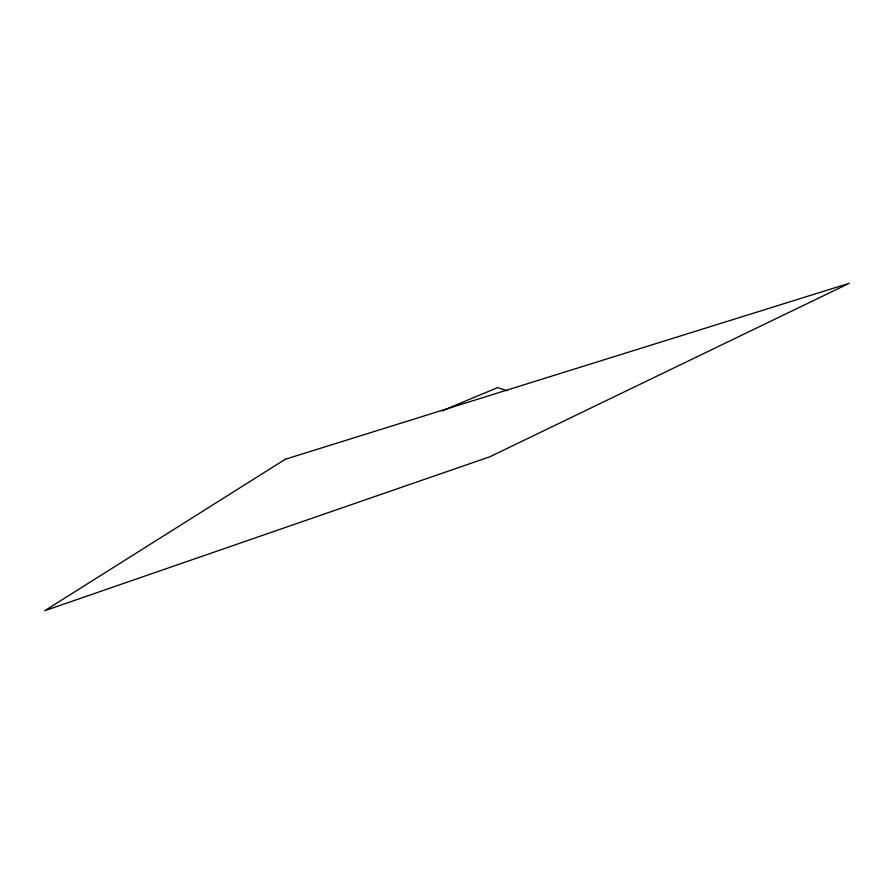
<?xml version="1.0" encoding="UTF-8"?>
<svg xmlns="http://www.w3.org/2000/svg" width="894" height="894" viewBox="0 0 894 894"><rect width="100%" height="100%" fill="white"/><g stroke="black" fill="none" stroke-linecap="round" stroke-linejoin="round"><path stroke-width="1.34" d="M507.356 390.756L497.679 387.605A405.261 30.653 -21.8 0 0 442.139 410.938M285.298 459.259L44.7 610.714L490.001 456.711L849.3 283.286L285.298 459.259"/></g></svg>
